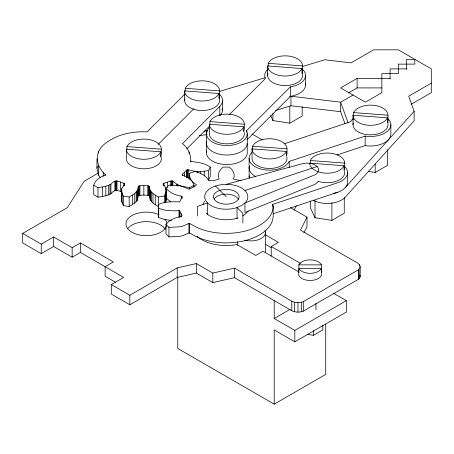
<?xml version="1.0" encoding="UTF-8"?>
<svg xmlns="http://www.w3.org/2000/svg" width="454" height="454" viewBox="0 0 454 454"><rect width="100%" height="100%" fill="white"/><g stroke="black" fill="none" stroke-linecap="round" stroke-linejoin="round"><path stroke-width="0.68" d="M241.068 180.766L233.418 178.995C235.637 174.489 232.987 169.938 229.344 167.123L223.254 167.072C219.588 169.887 216.881 174.461 219.123 178.995C215.996 179.994 211.53 181.702 208.358 180.221C205.974 174.904 200.106 173.099 195.021 171.481L189.698 173.195C188.751 178.297 192.292 182.417 196.446 184.716L195.884 185.533L190.328 188.745L188.909 189.068L177.713 184.727L172.219 180.913L170.704 181.015L163.9 183.285L162.992 183.995C167.929 188.824 166.516 196.355 165.693 202.558M171.68 220.411L165.699 219.725L158.344 217.54L158.44 204.51C165.125 201.338 172.611 201.729 179.636 201.888L181.986 197.087L181.765 196.213C175.823 195.226 169.824 193.069 165.937 188.183L169.064 185.164L177.208 185.402L189.641 187.65L194.011 185.198C192.411 179.761 187.326 176.805 182.326 175.079L182.502 174.205L186.923 169.921L188.438 169.819L195.714 171.464L204.243 171.237L208.573 170.551L210.242 167.168C204.652 162.804 197.411 162.35 190.867 161.42L190.754 160.971M158.344 217.54L158.435 196.991C153.991 194.817 149.349 191.531 149.184 186.129C145.865 185.351 141.841 185.351 138.521 186.129L137.437 190.339L137.437 199.856L137.068 200.532L134.736 203.012L129.186 206.547L123.323 205.588L121.615 200.986L121.547 189.817L122.013 187.95L124.6 184.443L124.424 183.569C118.642 181.521 115.35 178.598 110.895 184.245C106.917 186.367 102.36 187.025 97.956 187.661L93.711 185.136C95.329 179.727 100.402 176.799 105.379 175.079L105.493 174.631C96.39 167.021 93.887 153.781 103.234 145.161C115.095 134.656 131.66 131.166 147.13 131.876L184.466 94.534M166.09 200.986L166.158 189.817M290.52 207.648L307.006 217.16L300.446 230.076L357.724 263.144L359.579 264.79L360.232 266.714L358.461 269.784L303.289 301.638C299.6 303.062 295.355 302.937 291.791 301.212L234.514 268.144L212.824 273.075L196.338 263.558L177.23 267.905L129.844 295.265L111.298 284.562L111.298 294.079L129.844 304.782L177.23 277.422L196.338 273.075L212.824 282.592L234.514 277.661L291.791 310.729C295.355 312.454 299.6 312.579 303.289 311.155L358.461 279.301L360.158 276.889L359.795 274.948M121.547 199.334L121.751 188.643M137.437 199.856L138.232 196.071L138.232 186.554M100.504 177.945L98.552 175.227L96.952 168.218L97.389 166.306M184.647 95.669L184.943 94.358M219.611 95.669L219.015 98.28L219.015 93.518L184.647 90.908L184.647 100.425M267.65 70.699L268.098 68.736M302.614 70.699L302.018 73.31L302.018 68.554L267.65 65.938L267.65 75.455M298.88 269.619L298.482 271.361L298.88 273.104L298.88 264.858A11.656 6.731 0 0 1 310.139 259.87A11.656 6.731 0 0 1 321.398 264.858L321.398 273.104L321.795 271.361L321.398 269.619M353.013 119.981L353.462 118.023M387.977 119.981L387.381 122.591L387.381 117.836L353.013 115.225L353.013 124.742M164.382 202.87L164.382 196.071L166.09 191.469M294.05 210.219L296.297 205.798M303.879 232.828L307.006 226.677L307.006 217.16M121.547 189.817L122.143 193.569L123.323 196.071L129.186 197.03L134.736 193.495L137.437 190.339M138.232 196.071L138.521 195.646C141.841 194.868 145.865 194.868 149.184 195.646C149.349 201.048 153.991 204.334 158.435 206.508M345.301 187.598L414.144 111.315L408.708 96.197L431.3 83.156M344.875 166.749A20.396 11.776 0 0 1 337.407 182.837L272.74 204.391L273.172 206.286L273.172 215.803A46.898 27.075 0 0 1 244.218 240.819A46.898 27.075 0 0 1 193.109 234.951L190.328 233.345L188.909 233.021L182.985 235.552L179.988 236.296L168.956 236.914L165.988 233.844L165.988 224.327C169.87 219.475 175.851 217.347 181.765 216.354L181.986 215.485L179.636 210.684C172.577 210.855 165.057 211.224 158.344 208.023M158.23 144.327L193.756 108.801M219.793 94.534A20.396 11.776 0 0 1 219.793 106.315L182.457 143.651C188.228 147.811 191.191 155.069 190.754 162.101M186.94 148.685L209.339 126.286M229.054 114.885L265.431 78.502A20.396 11.776 0 0 1 267.468 69.57M209.192 127.846A20.396 11.776 0 0 0 224.191 145.411A20.396 11.776 0 0 0 246.556 130.684L290.412 86.833A20.396 11.776 0 0 0 302.795 69.57M247.055 139.701L290.412 96.35A20.396 11.776 0 0 0 305.417 83.746M93.711 185.136L93.711 194.653L97.956 197.178C102.36 196.542 106.917 195.884 110.895 193.762C114.232 189.46 117.671 189.886 122.103 192.235M98.143 173.195L84.098 181.305L67.3 207.654L22.7 233.407L22.7 242.924L41.246 253.633L53.606 246.494L72.152 257.197L80.392 252.441L123.658 277.422L111.298 284.562M22.7 233.407L41.246 244.116L53.606 236.977L72.152 247.68L80.392 242.924L113.358 261.958L105.118 266.714L105.118 276.231L115.288 282.104M390.094 78.394L357.122 78.394L340.642 87.911L365.368 102.184L381.848 92.673L381.848 73.639L398.334 73.639L398.334 64.122L414.814 64.122L414.814 59.36L406.574 59.36L406.574 69.558M270.675 115.691L272.939 120.565L289.822 123.176L302.188 116.037L302.188 106.877M348.576 92.849L357.122 87.911L381.848 87.911M353.002 95.051L340.642 102.184L290.974 96.237L289.629 96.645M411.154 104.301L431.3 92.673L431.3 68.877L398.334 49.844L373.608 49.844L351.016 62.89L324.831 59.752L302.472 66.477M368.432 171.413L375.186 172.463L387.551 165.324L387.551 149.814M271.203 256.022L271.203 246.505L278.416 242.34L265.618 234.951M310.491 200.946L310.491 207.994L315.014 217.75L331.902 220.36L344.263 213.221L344.263 197.711M274.205 300.31L274.205 318.504L290.151 309.299M274.205 318.504L294.811 330.399L346.323 300.661L346.323 312.08L294.811 341.822L274.205 329.922L274.205 404.156L325.717 374.414L325.717 324.218M307.534 334.371L313.532 335.296L322.805 329.945L322.805 325.404M284.21 143.85L350.755 121.672A20.396 11.776 0 0 1 352.792 118.829M251.851 152.476A20.396 11.776 0 0 0 261.714 169.246A20.396 11.776 0 0 0 289.221 161.414L365.181 136.092A20.396 11.776 0 0 0 386.638 131.887A20.396 11.776 0 0 0 388.119 118.829M336.947 155.018L365.181 145.609A20.396 11.776 0 0 0 390.854 134.236L390.854 124.719M244.944 190.544L317.113 166.487A11.656 6.731 0 0 1 312.851 175.681L244.944 202.995L241.517 205.571L237.05 207.552A21.565 12.451 0 0 1 207.597 202.995L197.501 206.36L197.501 216.03M273.404 213.686L337.407 192.354M275.499 110.458L290.974 105.754L340.642 111.701L344.955 123.709M219.81 91.345L265.204 77.691M207.597 214.736L207.597 202.995A21.565 12.451 0 0 1 215.491 185.987L220.689 184.744L226.268 184.318L301.195 164.025A11.656 6.731 0 0 1 317.113 166.487M273.172 206.286A46.898 27.075 0 0 1 244.218 231.302A46.898 27.075 0 0 1 193.109 225.434L190.328 223.828L188.909 223.504L182.985 226.035L179.988 226.779L168.956 227.397L165.988 224.327M158.435 196.991L164.382 196.071M199.471 135.678L207.132 134.509M406.574 68.877L390.094 68.877L390.094 79.075M298.88 264.858L321.398 264.858M268.246 66.046L268.246 63.327L302.614 65.938L302.614 75.455A17.485 10.096 0 0 1 283.415 85.5A17.485 10.096 0 0 1 267.985 73.486M185.243 91.016L185.243 88.297L219.611 90.908L219.611 100.425A17.485 10.096 0 0 1 200.986 110.498A17.485 10.096 0 0 1 184.795 99.108M353.609 115.327L353.609 112.609L387.977 115.225L387.977 124.742A17.485 10.096 0 0 1 368.779 134.787A17.485 10.096 0 0 1 353.348 122.767M209.969 124.322L209.969 121.604L244.337 124.214L244.337 128.976L243.741 131.586L243.741 126.831L209.373 124.214L209.373 133.731A17.485 10.096 0 0 0 227.999 143.804A17.485 10.096 0 0 0 244.19 132.415M252.628 148.952L252.628 146.233L287.002 148.85L287.002 153.605L286.406 156.216L286.406 151.46L252.032 148.85L252.032 158.367A17.485 10.096 0 0 0 270.663 168.434A17.485 10.096 0 0 0 286.849 157.044M126.967 149.292L126.967 146.574L161.335 149.184L161.335 153.946L160.739 156.556L160.739 151.795L126.371 149.184L126.371 158.701A17.485 10.096 0 0 0 145.569 168.746A17.485 10.096 0 0 0 161 156.732M310.32 163.23L310.32 160.512L344.694 163.122L344.694 167.878L344.098 170.494L344.098 165.733L309.724 163.122A17.485 10.096 0 0 0 324.928 173.127A17.485 10.096 0 0 0 344.098 165.733M251.913 133.924L262.333 139.94M271.203 246.505L300.446 263.382M265.618 244.468L271.1 247.634M298.619 271.844L262.962 251.261L255.75 255.426L236.857 244.519L235.32 244.819A34.969 20.186 0 0 1 196.945 236.313M333.594 293.312L346.323 300.661M274.205 404.156L177.781 348.485L177.781 277.082M170.415 201.712L165.937 197.7M215.491 185.987L226.268 196.769M348.07 122.858L340.642 102.184L340.642 111.701M166.158 199.334L165.937 188.183M414.144 111.315L414.144 120.832L345.301 197.115A20.396 11.776 0 0 1 313.425 200.35M375.186 164.002L375.186 172.463M365.181 136.092L365.181 145.609M360.232 266.714L360.158 276.889M359.579 264.79L359.579 266.152M359.086 269.233L359.086 278.75M358.461 269.784L358.461 279.301M357.122 78.394L357.122 87.911M347.605 172.639L347.605 182.156A20.396 11.776 0 0 1 333.338 193.387M331.902 202.734L331.902 220.36M315.967 303.346L315.967 309.69M315.014 200.827L315.014 217.75M313.532 330.756L313.532 335.296M305.531 75.455L305.531 84.972M303.289 301.638L303.289 311.155M301.308 302.285L301.308 311.802M297.972 302.659L297.972 312.176M294.811 330.399L294.811 341.822M294.64 302.285L294.64 311.802M291.791 301.212L291.791 310.729M290.974 96.237L290.974 105.754M290.412 86.833L290.412 96.35M289.822 106.259L289.822 123.176M289.221 161.414L289.221 167.532M272.939 113.517L272.939 120.565M272.74 204.391L272.74 206.434M265.494 232.499L265.494 251.533A14.568 8.41 0 0 1 265.369 252.628M249.121 158.367L249.132 177.015M247.254 133.731L247.254 143.248A20.396 11.776 0 0 1 225.456 154.996A20.396 11.776 0 0 1 206.649 141.637M247.243 143.634L247.243 153.151A20.396 11.776 0 0 1 225.127 164.501A20.396 11.776 0 0 1 206.649 151.154M246.556 130.684L246.556 132.046M242.879 223.045L242.879 213.374L237.05 207.552L237.05 218.601M237.374 241.755L237.374 245.279M234.514 268.144L234.514 277.661M222.528 100.425L222.528 109.942M219.793 106.315L219.793 115.832M212.824 273.075L212.824 282.592M210.242 167.168L210.242 176.685L208.573 180.068L208.573 170.551M206.82 130.525L206.82 132.636M206.457 133.731L206.468 152.379M204.243 171.237L204.243 175.993M200.606 171.544L200.606 173.581M197.745 171.578L197.745 172.94M196.338 263.558L196.338 273.075M194.011 185.198L194.011 187.241M189.698 173.195L189.698 179.313M189.641 187.65L189.641 189.012M189.693 223.555L189.693 233.072M189.153 151.693L189.153 153.736M188.909 223.504L188.909 233.021M188.438 169.819L188.438 177.974M187.655 169.751L187.655 177.906M186.923 169.921L186.923 178.076M186.435 170.278L186.435 177.071M184.472 172.242L184.472 176.317M182.502 174.205L182.502 175.567M182.077 196.633L182.077 197.989M181.765 196.213L181.765 198.931M180.97 213.295L180.97 216.694M179.636 210.684L179.636 217.483M179.007 210.412L179.007 217.211M177.713 184.727L177.713 186.083M177.23 267.905L177.23 277.422M176.81 184.245L176.81 185.607M172.838 181.197L172.838 185.277M172.219 180.913L172.219 185.675M171.442 180.851L171.442 185.607M170.704 181.015L170.704 185.777M168.956 227.397L168.956 236.914M167.305 182.15L167.305 187.587M165.562 193.569L165.562 202.405M163.9 183.285L163.9 186.004M163.281 183.569L163.281 185.607M155.245 195.163L155.245 204.68M152.97 193.495L152.97 203.012M151.483 192.087L151.483 201.604M150.643 191.015L150.643 200.532M150.268 190.339L150.268 199.856M149.474 186.554L149.474 196.071M149.184 186.129L149.184 195.646M148.566 185.845L148.566 195.362M147.783 185.777L147.783 195.294M143.856 185.777L143.856 195.294M139.923 185.777L139.923 195.294M139.14 185.845L139.14 195.362M138.521 186.129L138.521 195.646M137.068 191.015L137.068 200.532M136.223 192.087L136.223 201.604M134.736 193.495L134.736 203.012M132.46 195.163L132.46 204.68M129.844 295.265L129.844 304.782M129.186 197.03L129.186 206.547M124.424 183.569L124.424 185.607M123.806 183.285L123.806 186.004M123.323 196.071L123.323 205.588M122.143 193.569L122.143 203.086M121.615 191.469L121.615 200.986M120.401 182.15L120.401 191.667M117.001 181.015L117.001 190.532M116.264 180.851L116.264 190.368M115.486 180.913L115.486 190.43M114.868 181.197L114.868 190.714M110.895 184.245L110.895 193.762M109.993 184.727L109.993 194.238M108.33 185.414L108.33 194.931M105.822 186.202L105.822 195.719M105.203 174.205L105.203 175.567M103.234 172.242L103.234 176.317M102.411 186.991L102.411 196.508M98.552 151.693L98.552 153.055M98.552 165.71L98.552 175.227M97.956 187.661L97.956 197.178M96.952 158.701L96.952 168.218M80.392 242.924L80.392 252.441M72.152 247.68L72.152 257.197M53.606 236.977L53.606 246.494M41.246 244.116L41.246 253.633M264.994 230.32A14.568 8.41 0 0 1 260.29 238.94A14.568 8.41 0 0 1 244.763 240.121M226.268 184.318A21.565 12.451 0 0 1 244.944 202.995L244.944 212.512L312.851 185.198A11.656 6.731 0 0 0 318.282 181.112M214.129 199.147A12.82 7.4 0 0 1 226.688 194.13A12.82 7.4 0 0 1 238.656 199.612M321.795 273.739A11.656 6.731 0 0 1 310.139 280.47A11.656 6.731 0 0 1 298.482 273.739M286.406 151.46A17.485 10.096 0 0 1 267.236 158.855A17.485 10.096 0 0 1 252.032 148.85M252.628 146.233A17.485 10.096 0 0 1 271.798 138.839A17.485 10.096 0 0 1 287.002 148.85M243.741 126.831A17.485 10.096 0 0 1 224.571 134.225A17.485 10.096 0 0 1 209.373 124.214M209.969 121.604A17.485 10.096 0 0 1 229.139 114.209A17.485 10.096 0 0 1 244.337 124.214M160.739 151.795A17.485 10.096 0 0 1 141.569 159.195A17.485 10.096 0 0 1 126.371 149.184M126.967 146.574A17.485 10.096 0 0 1 146.137 139.179A17.485 10.096 0 0 1 161.335 149.184M344.541 171.323A17.485 10.096 0 0 1 336.925 181.032A17.485 10.096 0 0 1 318.47 181.379M310.32 160.512A17.485 10.096 0 0 1 329.49 153.117A17.485 10.096 0 0 1 344.694 163.122M219.015 93.518A17.485 10.096 0 0 1 199.851 100.919A17.485 10.096 0 0 1 184.647 90.908M185.243 88.297A17.485 10.096 0 0 1 204.413 80.903A17.485 10.096 0 0 1 219.611 90.908M302.018 68.554A17.485 10.096 0 0 1 282.853 75.949A17.485 10.096 0 0 1 267.65 65.938M268.246 63.327A17.485 10.096 0 0 1 287.416 55.933A17.485 10.096 0 0 1 302.614 65.938M255.71 176.549A20.396 11.776 0 0 1 249.371 166.039M249.172 178.24A20.396 11.776 0 0 1 249.314 175.783M387.381 117.836A17.485 10.096 0 0 1 368.211 125.23A17.485 10.096 0 0 1 353.013 115.225M353.609 112.609A17.485 10.096 0 0 1 372.779 105.215A17.485 10.096 0 0 1 387.977 115.225M207.841 130.763A20.396 11.776 0 0 1 203.914 131.189M248.179 210.883A23.313 13.461 0 0 1 242.754 215.803M237.924 217.943A23.313 13.461 0 0 1 206.082 213.017M203.159 204.527A23.313 13.461 0 0 1 204.731 201.133M222.415 108.71A20.396 11.776 0 0 1 220.303 115.293M127.693 228.617A20.396 11.776 0 0 1 136.126 223.209L141.046 222.034A20.396 11.776 0 0 1 165.369 229.191M166.612 225.122A20.396 11.776 0 0 1 166.028 226.938L163.99 229.781A20.396 11.776 0 0 1 131.904 232.215A20.396 11.776 0 0 1 136.126 213.692L141.046 212.517A20.396 11.776 0 0 1 159.042 214.685M164.955 219.1A20.396 11.776 0 0 1 166.72 223.89M321.398 268.342L298.88 268.342A11.656 6.731 0 0 0 310.139 273.331A11.656 6.731 0 0 0 321.398 268.342M217.205 202.002A12.82 7.4 0 0 0 238.656 198.682A12.82 7.4 0 0 0 222.954 189.619A12.82 7.4 0 0 0 217.205 202.002"/></g></svg>
